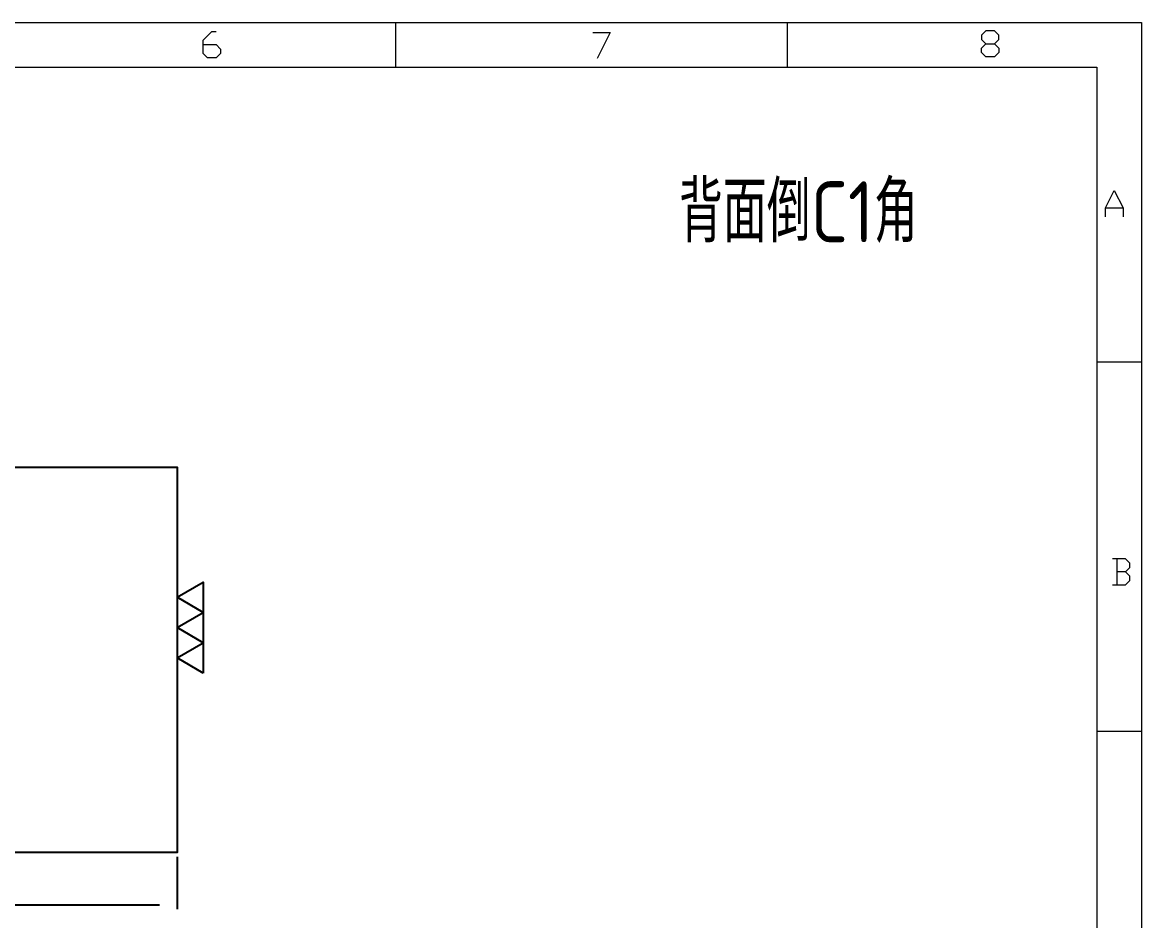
# Model space of a CAD drawing. Header units: millimetres. Extents: x 88508 to 142116, y -5268 to 20283.
# Drawn here: x 96188.8 to 96316.6, y -2938.1 to -2835.5 of the extents above; entities that cross this region are included whole.
import ezdxf
from ezdxf.enums import TextEntityAlignment as Align

# ---------------------------------------------------------------- set-up
doc = ezdxf.new("R2010")
doc.units = ezdxf.units.MM
for name, color, linetype in [('6', 6, 'Continuous'), ('DIM', 4, 'Continuous'), ('TEXT', 4, 'Continuous')]:
    doc.layers.add(name, color=color, linetype=linetype)
doc.styles.add('gbenor', font='gbenor.shx', dxfattribs={"bigfont": 'gbcbig.shx'})
doc.styles.add('GBENOR_', font='gbenor.shx', dxfattribs={"bigfont": 'gbcbig'})
doc.styles.get("Standard").update_dxf_attribs({"font": 'txt.shx', "width": 0.85, "bigfont": 'ctxt.shx'})
doc.styles.add('TXT', font='txt.shx', dxfattribs={"width": 0.8, "bigfont": 'ctxt.shx'})
doc.dimstyles.new('T-2-WX', dxfattribs={"dimtxt": 2, "dimasz": 2, "dimexe": 0.5, "dimexo": 0.5, "dimgap": 0.5, "dimtad": 1, "dimtxsty": 'Standard', "dimblk": 'OPEN30', "dimcen": 0, "dimazin": 3, "dimtfac": 1, "dimtmove": 0, "dimatfit": 3, "dimldrblk": 'OPEN30', "dimlwd": -1, "dimlwe": -1})

# ---------------------------------------------------------------- blocks, each defined once
blk = doc.blocks.new('U40')
at = {"color": 254, "lineweight": 18}
for p, q in [((0, 1783.49), (2530.21, 1783.49)), ((1913.09, 1783.49), (1913.09, 1746.46)), ((2237.08, 1783.49), (2237.08, 1746.46)), ((2530.21, 1783.49), (2530.21, 0)), ((37.03, 1746.46), (2493.18, 1746.46)), ((2493.18, 1746.46), (2493.18, 37.03)), ((2493.18, 1502.7), (2530.21, 1502.7)), ((2493.18, 1197.22), (2530.21, 1197.22))]:
    blk.add_line(p, q, dxfattribs=at)
at = {"color": 92, "lineweight": 18}
for points in [[(1753.93, 1765.07), (1764.72, 1765.07), (1768.32, 1761.47), (1768.32, 1757.87), (1764.72, 1754.27), (1757.53, 1754.27), (1753.93, 1757.87), (1753.93, 1768.67), (1761.12, 1775.87), (1764.72, 1775.87)], [(2076.24, 1775.18), (2090.63, 1775.18), (2079.84, 1753.58)], [(2408.43, 1765.67), (2412.02, 1762.07), (2412.02, 1758.47), (2408.43, 1754.87), (2401.23, 1754.87), (2397.64, 1758.47), (2397.64, 1762.07), (2401.23, 1765.67), (2408.43, 1765.67), (2412.02, 1769.27), (2412.02, 1772.87), (2408.43, 1776.47), (2401.23, 1776.47), (2397.64, 1772.87), (2397.64, 1769.27), (2401.23, 1765.67)], [(2500.44, 1622.77), (2500.44, 1629.97), (2507.63, 1644.37), (2514.83, 1629.97), (2514.83, 1622.77)], [(2500.44, 1629.97), (2514.83, 1629.97)], [(2516.93, 1329.01), (2520.53, 1332.61), (2520.53, 1336.21), (2516.93, 1339.81), (2506.14, 1339.81)], [(2509.74, 1339.81), (2509.74, 1318.21)], [(2506.14, 1318.21), (2516.93, 1318.21), (2520.53, 1321.81), (2520.53, 1325.41), (2516.93, 1329.01), (2509.74, 1329.01)]]:
    blk.add_lwpolyline(points, dxfattribs=at)
at = {"lineweight": 18, "style": 'GBENOR_'}
blk.add_attdef('文档路径', (2125.95, 386.89), '', height=17.76, dxfattribs=at)
at = {"lineweight": 20, "style": 'TXT'}
for tag, height, p in [('18-**-**', 16.35, (1866.64, 256.17)), ('客户名称', 16.13, (1741.09, 133.98, 0)), ('料厚:', 16.13, (1741.26, 93.16, 0))]:
    blk.add_attdef(tag, text='', height=height, dxfattribs=at).set_placement(p, align=Align.MIDDLE)
for tag, p, height in [('88888', (1850.91, 207.46), 14.86), ('材质:', (1691.18, 167.99, 0), 16.13), ('核准', (1869.36, 127.52, 0), 16.13), ('设计', (1868.77, 88.3, 0), 16.13), ('绘图', (1868.24, 49.08, 0), 16.13)]:
    blk.add_attdef(tag, p, '', height=height, dxfattribs=at)
for tag, p, height, width in [('3', (2234.72, 206.9), 15.83, 0.7), ('4', (2234.72, 167.41), 15.83, 0.7), ('核准日期', (2041.07, 124.18, 0), 16.13, 0.68), ('设计日期', (2041.07, 84.45, 0), 16.13, 0.68), ('1', (2251.89, 85.86), 14.61, 0.7), ('绘图日期', (2040.91, 46.43, 0), 16.13, 0.68), ('2', (2234.96, 49.23), 14.61, 0.7)]:
    blk.add_attdef(tag, p, '', height=height, dxfattribs=dict(at, width=width))
blk = doc.blocks.new('*D7858')
at = {"layer": 'Defpoints', "color": 0}
for p in [(96146.63, -2930.29), (96206.43, -2930.29), (96206.43, -2936.29)]:
    blk.add_point(p, dxfattribs=at)
at = {"layer": 'DIM', "color": 0}
for p, q in [((96146.63, -2930.79), (96146.63, -2936.79)), ((96206.43, -2930.79), (96206.43, -2936.79)), ((96148.63, -2936.29), (96204.43, -2936.29))]:
    blk.add_line(p, q, dxfattribs=at)
at = {"layer": 'DIM', "color": 0, "insert": (96176.53, -2934.6), "char_height": 2, "attachment_point": 5}
blk.add_mtext('59,8', dxfattribs=at)
blk = doc.blocks.new('_Open30')

msp = doc.modelspace()

# ---------------------------------------------------------------- linework, layer by layer
at = {"layer": '6', "color": 2}
msp.add_lwpolyline([(96146.63, -2930.287), (96146.63, -2886.287), (96206.43, -2886.287), (96206.43, -2930.287)], close=True, dxfattribs=at)
at = {"layer": 'TEXT'}
msp.add_lwpolyline([(96209.43, -2909.817), (96206.43, -2908.085), (96209.43, -2906.353), (96206.43, -2904.621), (96209.43, -2902.889), (96206.43, -2901.157), (96209.43, -2899.425), (96209.43, -2909.817)], close=True, dxfattribs=at)

# ---------------------------------------------------------------- block references
at = {"ltscale": 3, "xscale": 0.1380887844040191, "yscale": 0.1380887844040191, "zscale": 0.1380887844040191}
msp.add_blockref('U40', (95967.222, -3081.771), dxfattribs=at)

# ---------------------------------------------------------------- texts
at = {"layer": 'TEXT', "color": 4, "lineweight": 18, "style": 'gbenor'}
msp.add_text('背面倒C1角', height=6.9635, dxfattribs=at).set_placement((96263.769, -2860.609))

# ---------------------------------------------------------------- dimensions: what is measured, and where the dimension line sits
at = {"layer": 'DIM'}
dim = msp.add_linear_dim(base=(96206.43, -2936.287), p1=(96146.63, -2930.287), p2=(96206.43, -2930.287), angle=180, dimstyle='T-2-WX', dxfattribs=at)
dim.commit()
dim.dimension.update_dxf_attribs({"geometry": '*D7858', "text_midpoint": (96176.53, -2934.597)})

doc.saveas('drawing.dxf')
